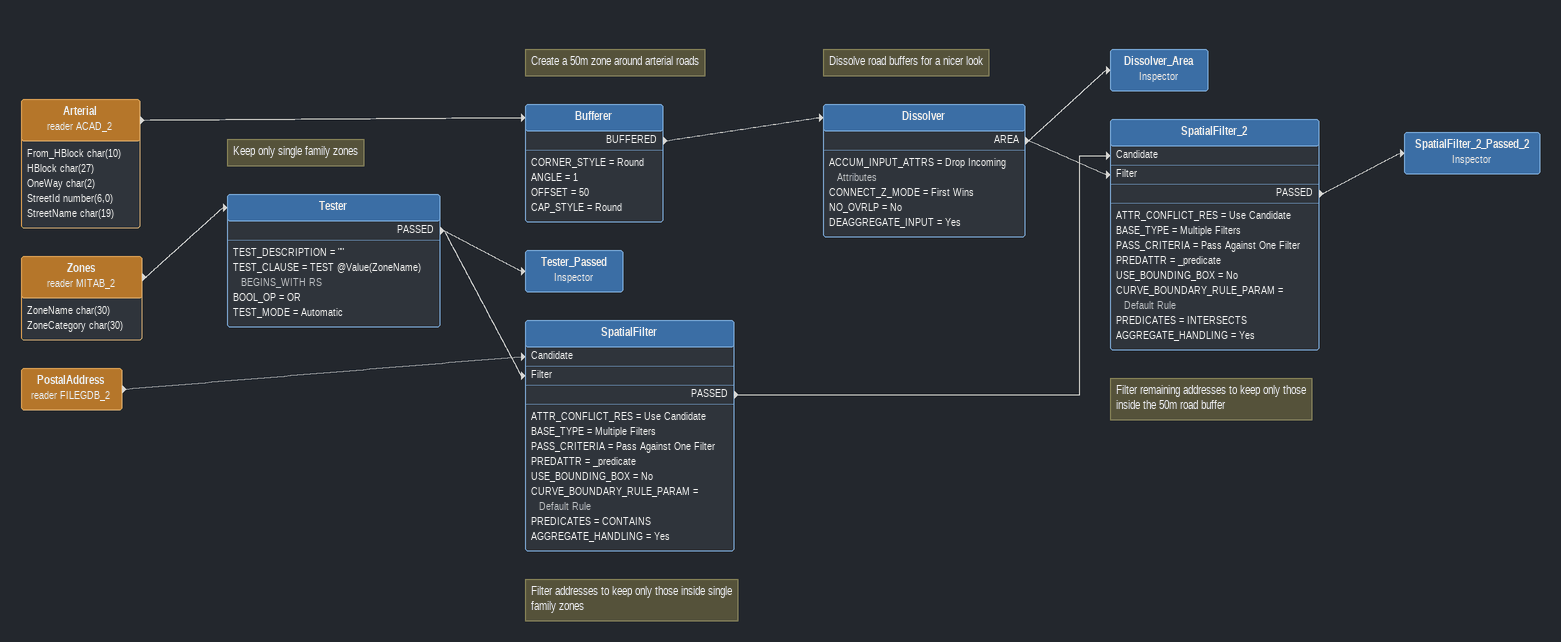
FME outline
Arterial (reader ACAD_2)
    attributes: From_HBlock char(10), HBlock char(27), OneWay char(2), StreetId number(6,0), StreetName char(19)
    -> Bufferer
Note: Create a 50m zone around arterial roads
Bufferer
    CORNER_STYLE = Round
    ANGLE = 1
    OFFSET = 50
    CAP_STYLE = Round
    BUFFERED -> Dissolver
Note: Dissolve road buffers for a nicer look
Dissolver
    ACCUM_INPUT_ATTRS = Drop Incoming Attributes
    CONNECT_Z_MODE = First Wins
    NO_OVRLP = No
    DEAGGREGATE_INPUT = Yes
    AREA -> SpatialFilter_2 [Filter]
    AREA -> Dissolver_Area
Dissolver_Area: Inspector
Zones (reader MITAB_2)
    attributes: ZoneName char(30), ZoneCategory char(30)
    -> Tester
Note: Keep only single family zones
Tester
    TEST_DESCRIPTION = ""
    TEST_CLAUSE = TEST @Value(ZoneName) BEGINS_WITH RS
    BOOL_OP = OR
    TEST_MODE = Automatic
    PASSED -> SpatialFilter [Filter]
    PASSED -> Tester_Passed
Tester_Passed: Inspector
PostalAddress (reader FILEGDB_2)
    -> SpatialFilter [Candidate]
Note: Filter addresses to keep only those inside single family zones
SpatialFilter
    ATTR_CONFLICT_RES = Use Candidate
    BASE_TYPE = Multiple Filters
    PASS_CRITERIA = Pass Against One Filter
    PREDATTR = _predicate
    USE_BOUNDING_BOX = No
    CURVE_BOUNDARY_RULE_PARAM = Default Rule
    PREDICATES = CONTAINS
    AGGREGATE_HANDLING = Yes
    PASSED -> SpatialFilter_2 [Candidate]
Note: Filter remaining addresses to keep only those inside the 50m road buffer
SpatialFilter_2
    ATTR_CONFLICT_RES = Use Candidate
    BASE_TYPE = Multiple Filters
    PASS_CRITERIA = Pass Against One Filter
    PREDATTR = _predicate
    USE_BOUNDING_BOX = No
    CURVE_BOUNDARY_RULE_PARAM = Default Rule
    PREDICATES = INTERSECTS
    AGGREGATE_HANDLING = Yes
    PASSED -> SpatialFilter_2_Passed_2
SpatialFilter_2_Passed_2: Inspector
